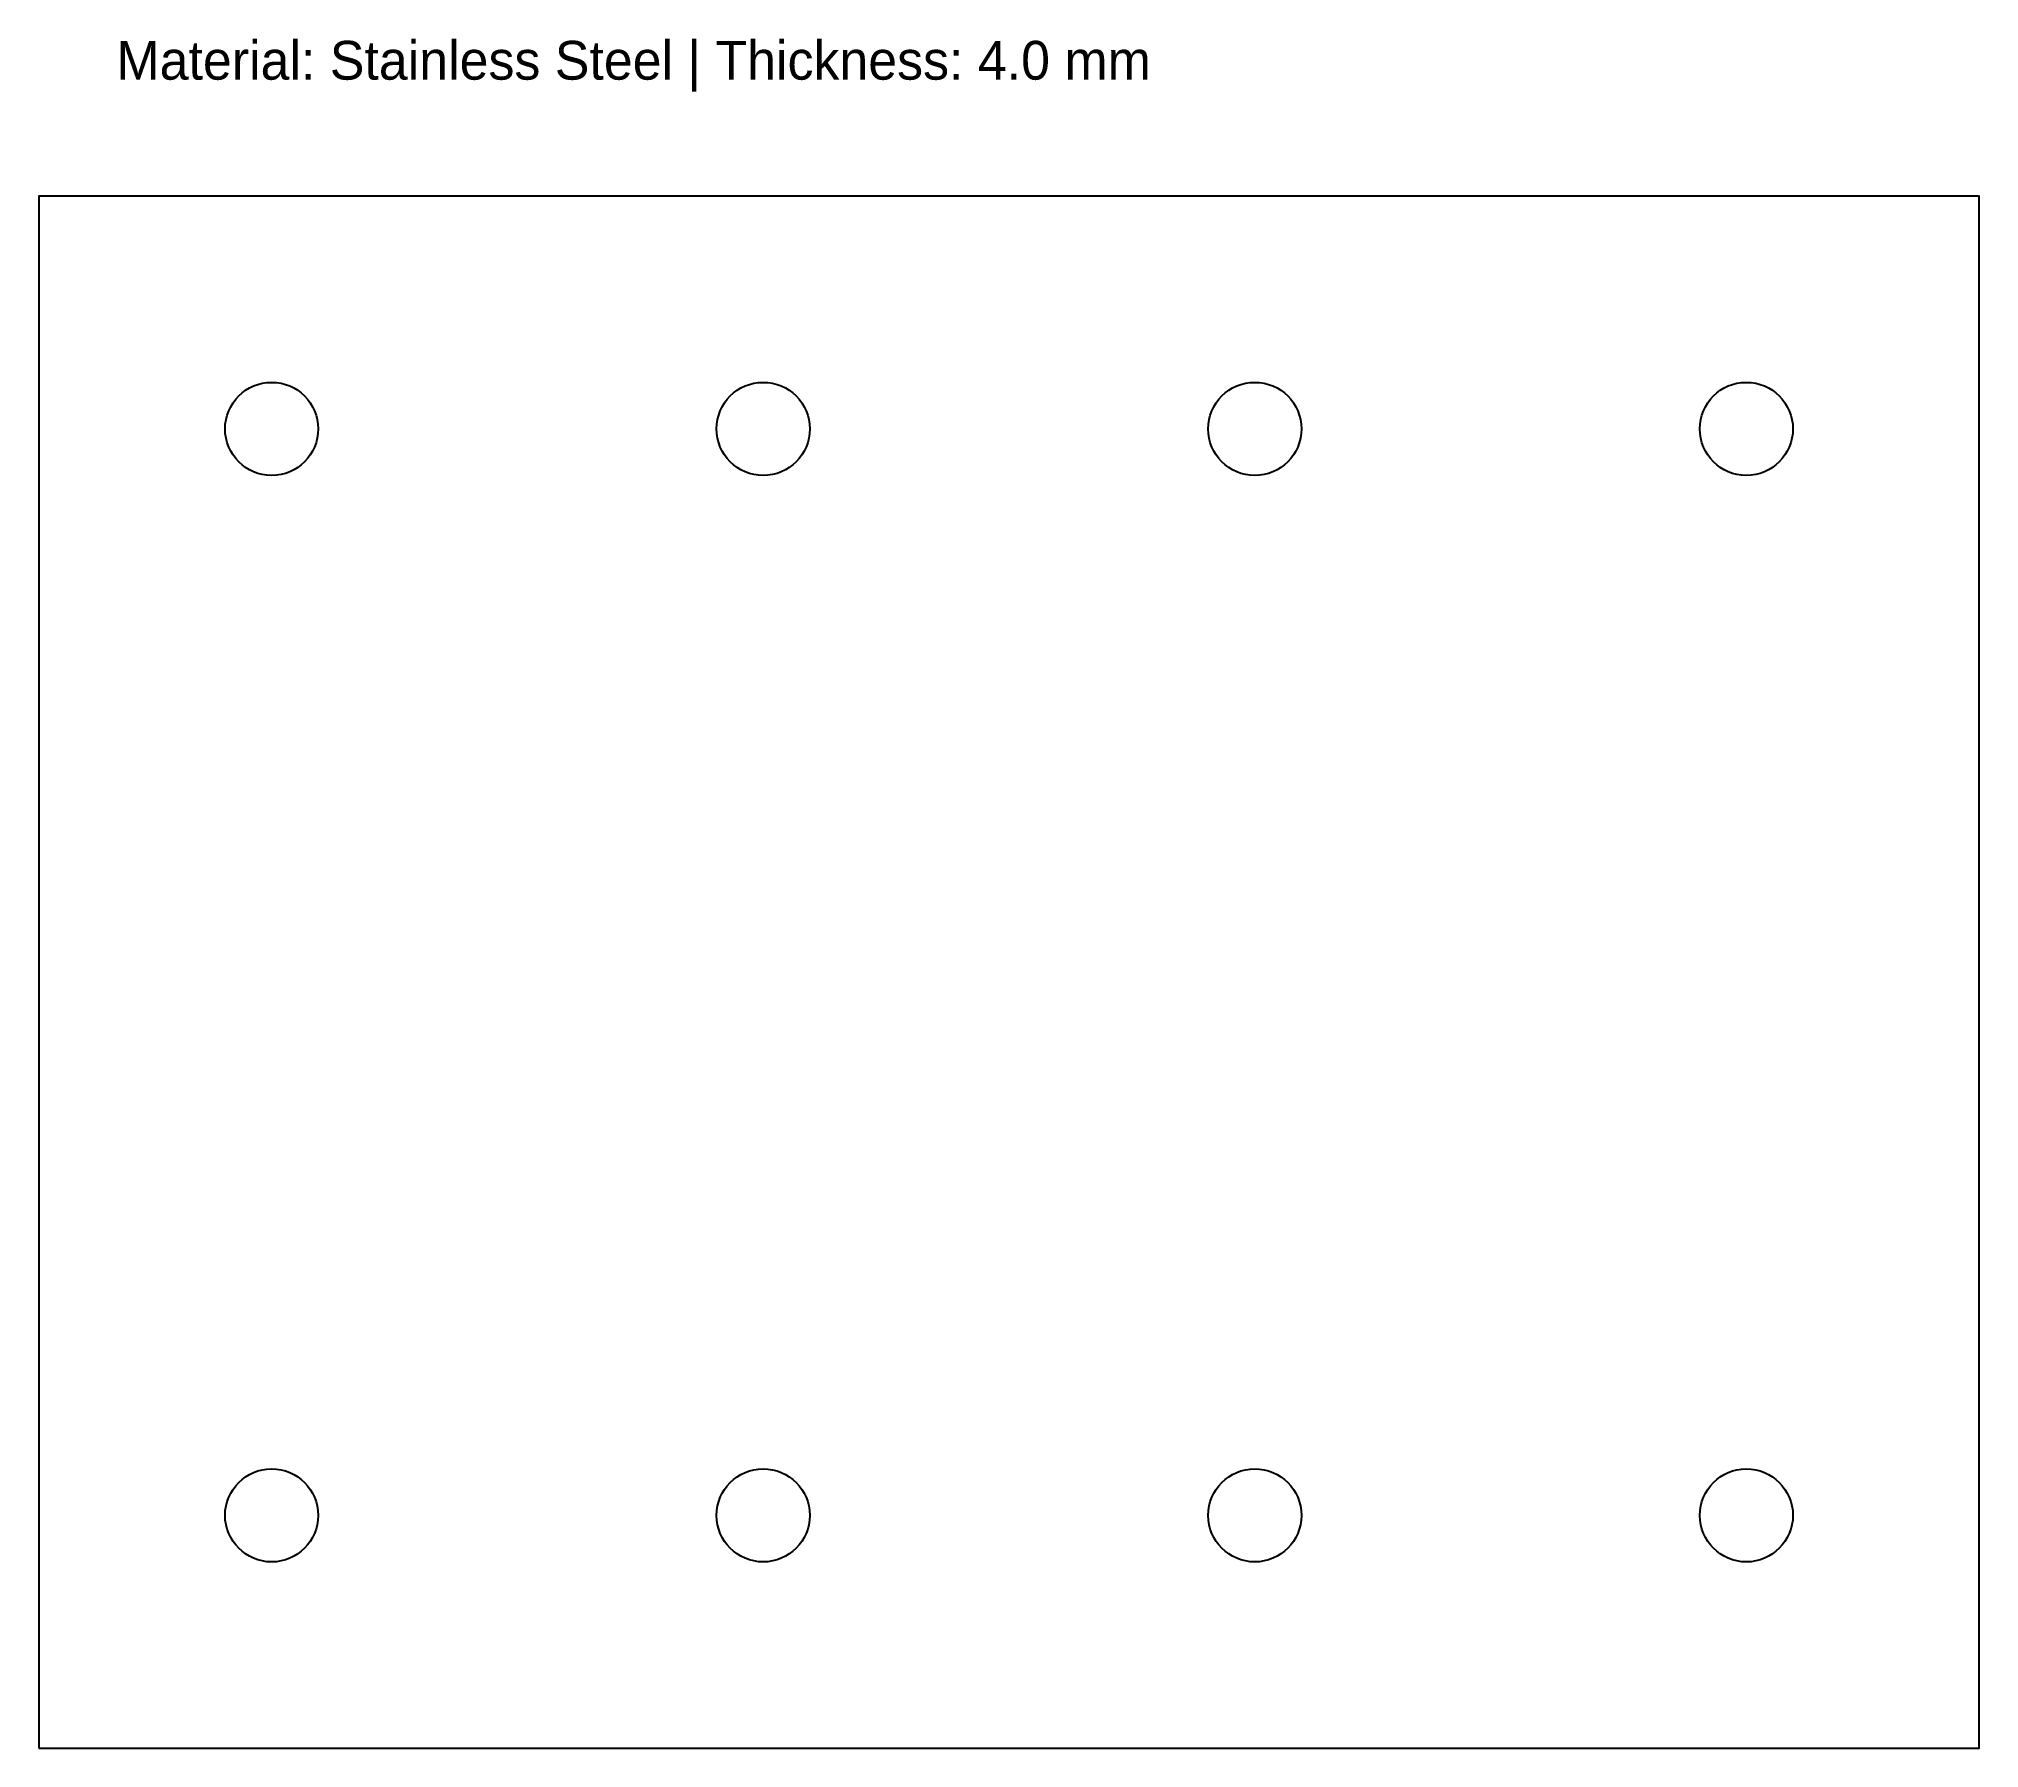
# Model space of a CAD drawing. Header units: metres. Extents: x 0 to 250, y 0 to 220.
import ezdxf

# ---------------------------------------------------------------- set-up
doc = ezdxf.new("R2010")
doc.units = ezdxf.units.M

msp = doc.modelspace()

# ---------------------------------------------------------------- linework, layer by layer
msp.add_lwpolyline([(0, 0), (250, 0), (250, 200), (0, 200)], close=True)
for centre in [(30, 170), (93.33, 170), (156.67, 170), (220, 170), (30, 30), (93.33, 30), (156.67, 30), (220, 30)]:
    msp.add_circle(centre, 6)

# ---------------------------------------------------------------- texts
at = {"layer": 'NOTES'}
msp.add_text('Material: Stainless Steel | Thickness: 4.0 mm', height=5, dxfattribs=at).set_placement((10, 215))

doc.saveas('drawing.dxf')
